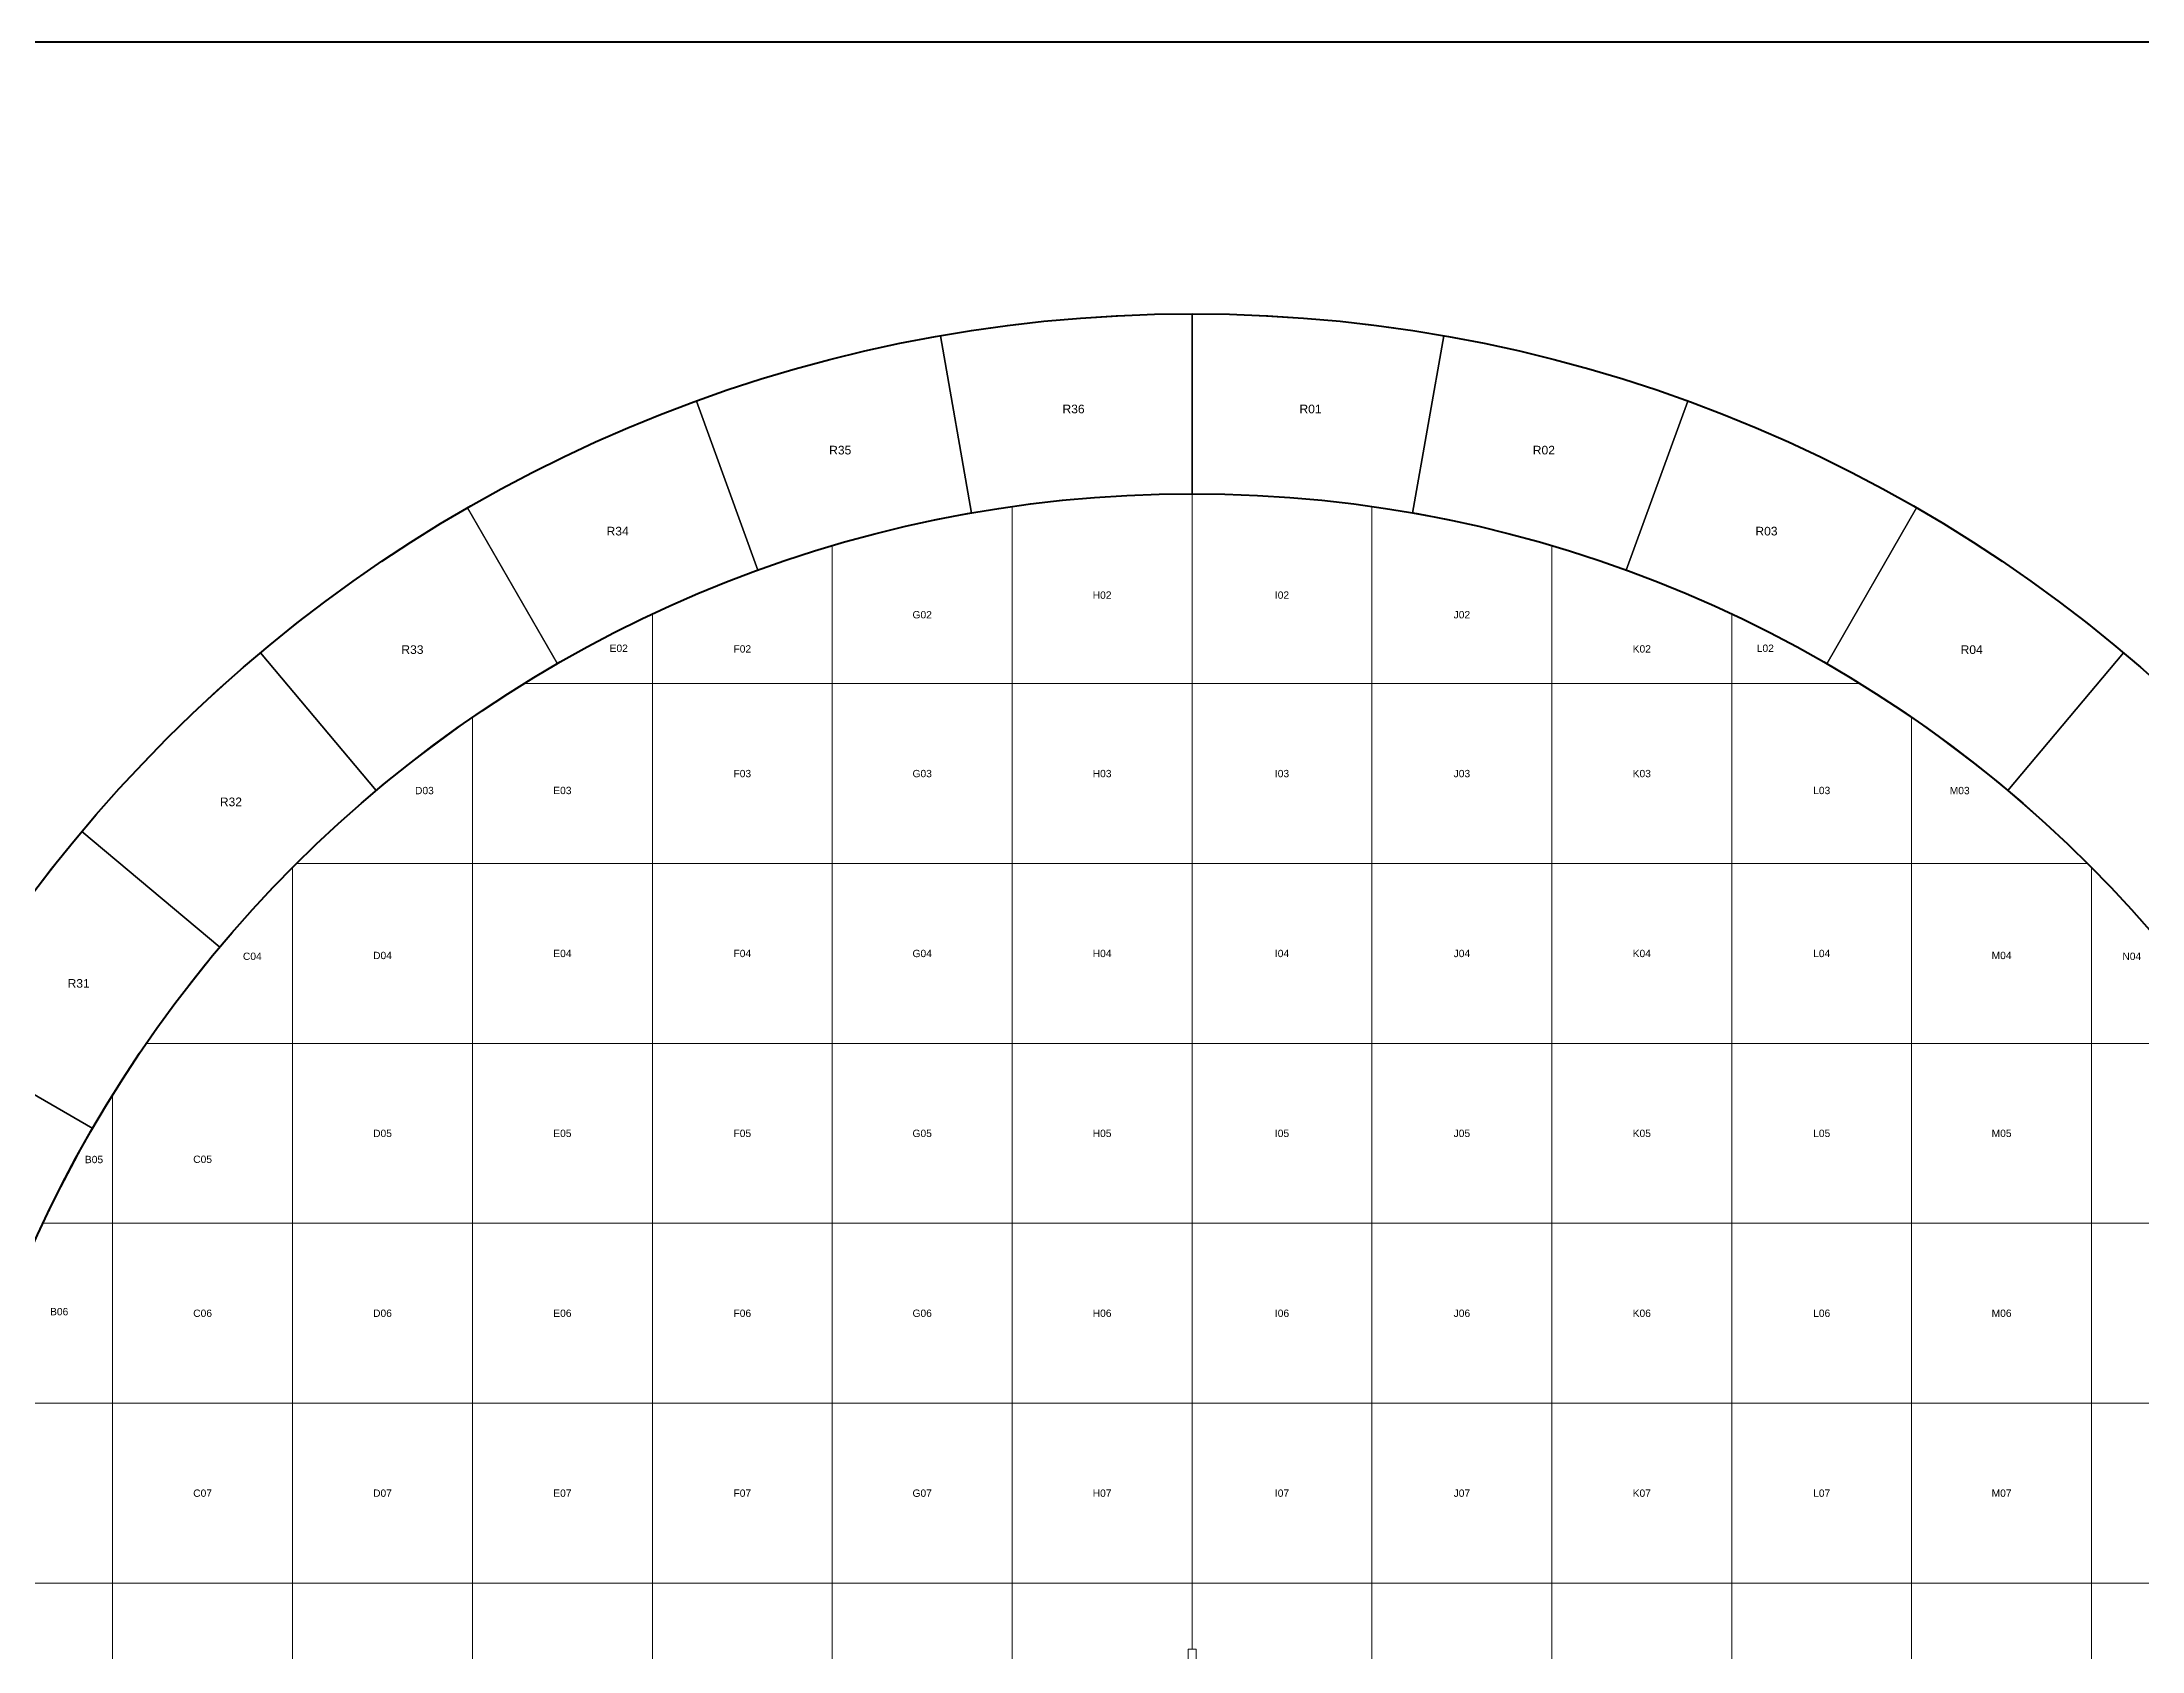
# Model space of a CAD drawing. Header units: millimetres. Extents: x 10 to 839, y 10 to 584.
# Drawn here: x 288.2 to 638.4, y 315.7 to 584 of the extents above; entities that cross this region are included whole.
import ezdxf
from ezdxf.enums import TextEntityAlignment as Align

# ---------------------------------------------------------------- set-up
doc = ezdxf.new("R2010")
doc.units = ezdxf.units.MM
doc.layers.add('C1d1b19', color=7, linetype='Continuous', true_color=0x1d1b19)
doc.layers.add('C5a554d', color=7, linetype='Continuous', true_color=0x5a554d)
doc.styles.add('AR', font='arial.ttf')

msp = doc.modelspace()

# ---------------------------------------------------------------- linework, layer by layer
at = {"layer": 'C1d1b19', "lineweight": 70}
msp.add_lwpolyline([(10, 584), (831, 584), (831, 10), (10, 10)], close=True, dxfattribs=at)
at = {"layer": 'C1d1b19', "lineweight": 30}
for points in [[(443.24, 505.45), (446.89, 506.06), (450.54, 506.61), (454.2, 507.09), (457.87, 507.51), (461.55, 507.86), (465.23, 508.15), (468.92, 508.38), (472.61, 508.54), (476.31, 508.63), (480, 508.67), (480, 538.67), (475.78, 538.63), (471.57, 538.52), (467.35, 538.34), (463.14, 538.08), (458.94, 537.75), (454.74, 537.34), (450.55, 536.87), (446.37, 536.31), (442.2, 535.69), (438.04, 535), (443.24, 505.45)], [(480, 508.67), (483.69, 508.63), (487.39, 508.54), (491.08, 508.38), (494.77, 508.15), (498.45, 507.86), (502.13, 507.51), (505.8, 507.09), (509.46, 506.61), (513.11, 506.06), (516.76, 505.45), (521.96, 535), (517.8, 535.69), (513.63, 536.31), (509.45, 536.87), (505.26, 537.34), (501.06, 537.75), (496.86, 538.08), (492.65, 538.34), (488.43, 538.52), (484.22, 538.63), (480, 538.67), (480, 508.67)], [(407.61, 495.9), (411.09, 497.13), (414.59, 498.31), (418.11, 499.42), (421.66, 500.47), (425.22, 501.45), (428.79, 502.38), (432.39, 503.24), (435.99, 504.04), (439.61, 504.78), (443.24, 505.45), (438.04, 535), (433.89, 534.23), (429.75, 533.39), (425.64, 532.47), (421.54, 531.49), (417.45, 530.43), (413.39, 529.3), (409.34, 528.11), (405.32, 526.84), (401.32, 525.5), (397.35, 524.09), (407.61, 495.9)], [(516.76, 505.45), (520.39, 504.78), (524.01, 504.04), (527.61, 503.24), (531.21, 502.38), (534.78, 501.45), (538.34, 500.47), (541.89, 499.42), (545.41, 498.31), (548.91, 497.13), (552.39, 495.9), (562.65, 524.09), (558.68, 525.5), (554.68, 526.84), (550.66, 528.11), (546.61, 529.3), (542.55, 530.43), (538.46, 531.49), (534.36, 532.47), (530.25, 533.39), (526.11, 534.23), (521.96, 535), (516.76, 505.45)], [(374.17, 480.31), (377.38, 482.13), (380.63, 483.89), (383.91, 485.6), (387.21, 487.24), (390.55, 488.84), (393.91, 490.37), (397.3, 491.84), (400.71, 493.25), (404.15, 494.61), (407.61, 495.9), (397.35, 524.09), (393.39, 522.62), (389.47, 521.07), (385.57, 519.46), (381.71, 517.77), (377.87, 516.02), (374.06, 514.21), (370.29, 512.33), (366.54, 510.38), (362.84, 508.37), (359.17, 506.29), (374.17, 480.31)], [(552.39, 495.9), (555.85, 494.61), (559.29, 493.25), (562.7, 491.84), (566.09, 490.37), (569.45, 488.84), (572.79, 487.24), (576.09, 485.6), (579.37, 483.89), (582.62, 482.13), (585.83, 480.31), (600.83, 506.29), (597.16, 508.37), (593.46, 510.38), (589.71, 512.33), (585.94, 514.21), (582.13, 516.02), (578.29, 517.77), (574.43, 519.46), (570.53, 521.07), (566.61, 522.62), (562.65, 524.09), (552.39, 495.9)], [(343.94, 459.15), (346.79, 461.5), (349.68, 463.8), (352.62, 466.04), (355.59, 468.24), (358.59, 470.39), (361.64, 472.48), (364.72, 474.52), (367.83, 476.5), (370.98, 478.43), (374.17, 480.31), (359.17, 506.29), (355.53, 504.15), (351.94, 501.94), (348.38, 499.68), (344.86, 497.35), (341.39, 494.96), (337.95, 492.51), (334.56, 490), (331.22, 487.44), (327.91, 484.81), (324.66, 482.13), (343.94, 459.15)], [(585.83, 480.31), (589.02, 478.43), (592.17, 476.5), (595.28, 474.52), (598.36, 472.48), (601.41, 470.39), (604.41, 468.24), (607.38, 466.04), (610.32, 463.8), (613.21, 461.5), (616.06, 459.15), (635.34, 482.13), (632.09, 484.81), (628.78, 487.44), (625.44, 490), (622.05, 492.51), (618.61, 494.96), (615.14, 497.35), (611.62, 499.68), (608.06, 501.94), (604.47, 504.15), (600.83, 506.29), (585.83, 480.31)], [(317.85, 433.06), (320.25, 435.87), (322.7, 438.63), (325.2, 441.36), (327.74, 444.04), (330.33, 446.67), (332.96, 449.26), (335.64, 451.8), (338.37, 454.3), (341.13, 456.75), (343.94, 459.15), (324.66, 482.13), (321.45, 479.39), (318.29, 476.59), (315.18, 473.74), (312.12, 470.84), (309.12, 467.88), (306.16, 464.88), (303.26, 461.82), (300.41, 458.71), (297.61, 455.55), (294.87, 452.34), (317.85, 433.06)], [(616.06, 459.15), (618.87, 456.75), (621.63, 454.3), (624.36, 451.8), (627.04, 449.26), (629.67, 446.67), (632.26, 444.04), (634.8, 441.36), (637.3, 438.63), (639.75, 435.87), (642.15, 433.06), (665.13, 452.34), (662.39, 455.55), (659.59, 458.71), (656.74, 461.82), (653.84, 464.88), (650.88, 467.88), (647.88, 470.84), (644.82, 473.74), (641.71, 476.59), (638.55, 479.39), (635.34, 482.13), (616.06, 459.15)], [(296.69, 402.83), (298.57, 406.02), (300.5, 409.17), (302.48, 412.28), (304.52, 415.36), (306.61, 418.41), (308.76, 421.41), (310.96, 424.38), (313.2, 427.32), (315.5, 430.21), (317.85, 433.06), (294.87, 452.34), (292.19, 449.09), (289.56, 445.78), (287, 442.44), (284.49, 439.05), (282.04, 435.61), (279.65, 432.14), (277.32, 428.62), (275.06, 425.06), (272.85, 421.47), (270.71, 417.83), (296.69, 402.83)], [(281.1, 369.39), (282.39, 372.85), (283.75, 376.29), (285.16, 379.7), (286.63, 383.09), (288.16, 386.45), (289.76, 389.79), (291.4, 393.09), (293.11, 396.37), (294.87, 399.62), (296.69, 402.83), (270.71, 417.83), (268.63, 414.16), (266.62, 410.46), (264.67, 406.71), (262.79, 402.94), (260.98, 399.13), (259.23, 395.29), (257.54, 391.43), (255.93, 387.53), (254.38, 383.61), (252.91, 379.65), (281.1, 369.39)]]:
    msp.add_lwpolyline(points, close=True, dxfattribs=at)
at = {"layer": 'C1d1b19', "lineweight": 60}
for radius in [241.67, 211.67]:
    msp.add_circle((480, 297), radius, dxfattribs=at)
at = {"layer": 'C5a554d', "lineweight": 20}
for points in [[(450, 477), (450, 506.53), (450.23, 506.56), (450.87, 506.65), (451.51, 506.74), (452.16, 506.83), (452.8, 506.91), (453.45, 506.99), (453.49, 507), (454.09, 507.07), (454.73, 507.15), (455.38, 507.23), (456.02, 507.3), (456.67, 507.38), (457.32, 507.45), (457.96, 507.52), (458.61, 507.58), (459.25, 507.65), (459.9, 507.71), (460.55, 507.77), (461.19, 507.83), (461.84, 507.89), (462.49, 507.94), (463.13, 507.99), (463.78, 508.04), (464.43, 508.09), (465.08, 508.14), (465.72, 508.18), (466.37, 508.23), (467.02, 508.27), (467.67, 508.31), (468.32, 508.34), (468.97, 508.38), (469.61, 508.41), (470.26, 508.44), (470.91, 508.47), (471.56, 508.5), (472.21, 508.52), (472.86, 508.55), (473.51, 508.57), (474.16, 508.59), (474.81, 508.6), (475.45, 508.62), (476.1, 508.63), (476.75, 508.64), (477.4, 508.65), (478.05, 508.66), (478.7, 508.66), (479.35, 508.67), (480, 508.67), (480, 507), (480, 477), (450, 477)], [(480, 507), (480, 508.67), (480.65, 508.67), (481.3, 508.66), (481.95, 508.66), (482.6, 508.65), (483.25, 508.64), (483.9, 508.63), (484.55, 508.62), (485.19, 508.6), (485.84, 508.59), (486.49, 508.57), (487.14, 508.55), (487.79, 508.52), (488.44, 508.5), (489.09, 508.47), (489.74, 508.44), (490.39, 508.41), (491.03, 508.38), (491.68, 508.34), (492.33, 508.31), (492.98, 508.27), (493.63, 508.23), (494.28, 508.18), (494.92, 508.14), (495.57, 508.09), (496.22, 508.04), (496.87, 507.99), (497.51, 507.94), (498.16, 507.89), (498.81, 507.83), (499.45, 507.77), (500.1, 507.71), (500.75, 507.65), (501.39, 507.58), (502.04, 507.52), (502.68, 507.45), (503.33, 507.38), (503.98, 507.3), (504.62, 507.23), (505.27, 507.15), (505.91, 507.07), (506.51, 507), (506.55, 506.99), (507.2, 506.91), (507.84, 506.83), (508.49, 506.74), (509.13, 506.65), (509.77, 506.56), (510, 506.53), (510, 477), (480, 477), (480, 507)], [(420, 477), (420, 499.98), (420.42, 500.11), (421.05, 500.29), (421.67, 500.47), (422.3, 500.65), (422.92, 500.83), (423.55, 501), (424.17, 501.17), (424.8, 501.34), (425.43, 501.51), (426.05, 501.68), (426.68, 501.84), (427.31, 502), (427.94, 502.16), (428.57, 502.32), (429.2, 502.48), (429.83, 502.63), (430.46, 502.79), (431.09, 502.94), (431.72, 503.09), (432.36, 503.24), (432.99, 503.38), (433.62, 503.52), (434.26, 503.66), (434.89, 503.8), (435.53, 503.94), (436.16, 504.08), (436.8, 504.21), (437.43, 504.34), (438.07, 504.47), (438.71, 504.6), (439.34, 504.73), (439.98, 504.85), (440.62, 504.97), (441.26, 505.09), (441.9, 505.21), (442.53, 505.32), (443.17, 505.44), (443.81, 505.55), (444.45, 505.66), (445.09, 505.77), (445.73, 505.87), (446.38, 505.98), (447.02, 506.08), (447.66, 506.18), (448.3, 506.28), (448.94, 506.38), (449.58, 506.47), (450, 506.53), (450, 477), (420, 477)], [(510, 477), (510, 506.53), (510.42, 506.47), (511.06, 506.38), (511.7, 506.28), (512.34, 506.18), (512.98, 506.08), (513.62, 505.98), (514.27, 505.87), (514.91, 505.77), (515.55, 505.66), (516.19, 505.55), (516.83, 505.44), (517.47, 505.32), (518.1, 505.21), (518.74, 505.09), (519.38, 504.97), (520.02, 504.85), (520.66, 504.73), (521.29, 504.6), (521.93, 504.47), (522.57, 504.34), (523.2, 504.21), (523.84, 504.08), (524.47, 503.94), (525.11, 503.8), (525.74, 503.66), (526.38, 503.52), (527.01, 503.38), (527.64, 503.24), (528.28, 503.09), (528.91, 502.94), (529.54, 502.79), (530.17, 502.63), (530.8, 502.48), (531.43, 502.32), (532.06, 502.16), (532.69, 502), (533.32, 501.84), (533.95, 501.68), (534.57, 501.51), (535.2, 501.34), (535.83, 501.17), (536.45, 501), (537.08, 500.83), (537.7, 500.65), (538.33, 500.47), (538.95, 500.29), (539.58, 500.11), (540, 499.98), (540, 477), (510, 477)], [(390, 477), (390, 488.58), (390.09, 488.62), (390.68, 488.9), (391.27, 489.17), (391.86, 489.44), (392.45, 489.71), (393.04, 489.98), (393.63, 490.24), (394.22, 490.51), (394.82, 490.77), (395.41, 491.03), (396.01, 491.29), (396.61, 491.55), (397.2, 491.8), (397.8, 492.05), (398.4, 492.31), (399, 492.55), (399.6, 492.8), (400.2, 493.05), (400.8, 493.29), (401.4, 493.53), (402.01, 493.77), (402.61, 494.01), (403.22, 494.25), (403.82, 494.48), (404.43, 494.72), (405.04, 494.95), (405.64, 495.18), (406.25, 495.4), (406.86, 495.63), (407.47, 495.85), (408.08, 496.07), (408.69, 496.29), (409.3, 496.51), (409.92, 496.73), (410.53, 496.94), (411.14, 497.15), (411.76, 497.36), (412.37, 497.57), (412.99, 497.78), (413.6, 497.98), (414.22, 498.19), (414.84, 498.39), (415.46, 498.59), (416.08, 498.78), (416.69, 498.98), (417.31, 499.17), (417.94, 499.36), (418.56, 499.55), (419.18, 499.74), (419.8, 499.93), (420, 499.98), (420, 477), (390, 477)], [(540, 477), (540, 499.98), (540.2, 499.93), (540.82, 499.74), (541.44, 499.55), (542.06, 499.36), (542.69, 499.17), (543.31, 498.98), (543.92, 498.78), (544.54, 498.59), (545.16, 498.39), (545.78, 498.19), (546.4, 497.98), (547.01, 497.78), (547.63, 497.57), (548.24, 497.36), (548.86, 497.15), (549.47, 496.94), (550.08, 496.73), (550.7, 496.51), (551.31, 496.29), (551.92, 496.07), (552.53, 495.85), (553.14, 495.63), (553.75, 495.4), (554.36, 495.18), (554.96, 494.95), (555.57, 494.72), (556.18, 494.48), (556.78, 494.25), (557.39, 494.01), (557.99, 493.77), (558.6, 493.53), (559.2, 493.29), (559.8, 493.05), (560.4, 492.8), (561, 492.55), (561.6, 492.31), (562.2, 492.05), (562.8, 491.8), (563.39, 491.55), (563.99, 491.29), (564.59, 491.03), (565.18, 490.77), (565.78, 490.51), (566.37, 490.24), (566.96, 489.98), (567.55, 489.71), (568.14, 489.44), (568.73, 489.17), (569.32, 488.9), (569.91, 488.62), (570, 488.58), (570, 477), (540, 477)], [(368.63, 477), (368.96, 477.2), (369.52, 477.54), (370.07, 477.88), (370.63, 478.22), (371.18, 478.55), (371.74, 478.89), (372.3, 479.22), (372.86, 479.55), (373.42, 479.87), (373.98, 480.2), (374.54, 480.52), (375.11, 480.85), (375.67, 481.17), (376.24, 481.49), (376.8, 481.81), (377.37, 482.12), (377.94, 482.43), (378.51, 482.75), (379.08, 483.06), (379.65, 483.37), (380.22, 483.67), (380.79, 483.98), (381.37, 484.28), (381.94, 484.58), (382.52, 484.88), (383.1, 485.18), (383.67, 485.48), (384.25, 485.77), (384.83, 486.07), (385.41, 486.36), (385.99, 486.65), (386.58, 486.93), (387.16, 487.22), (387.74, 487.5), (388.33, 487.79), (388.91, 488.07), (389.5, 488.34), (390, 488.58), (390, 477), (368.63, 477)], [(570, 488.58), (570.5, 488.34), (571.09, 488.07), (571.67, 487.79), (572.26, 487.5), (572.84, 487.22), (573.42, 486.93), (574.01, 486.65), (574.59, 486.36), (575.17, 486.07), (575.75, 485.77), (576.33, 485.48), (576.9, 485.18), (577.48, 484.88), (578.06, 484.58), (578.63, 484.28), (579.21, 483.98), (579.78, 483.67), (580.35, 483.37), (580.92, 483.06), (581.49, 482.75), (582.06, 482.43), (582.63, 482.12), (583.2, 481.81), (583.76, 481.49), (584.33, 481.17), (584.89, 480.85), (585.46, 480.52), (586.02, 480.2), (586.58, 479.87), (587.14, 479.55), (587.7, 479.22), (588.26, 478.89), (588.82, 478.55), (589.37, 478.22), (589.93, 477.88), (590.48, 477.54), (591.04, 477.2), (591.37, 477), (570, 477), (570, 488.58)], [(390, 447), (360, 447), (360, 471.36), (360.25, 471.54), (360.79, 471.9), (361.33, 472.27), (361.86, 472.63), (362.4, 472.99), (362.94, 473.35), (363.49, 473.71), (364.03, 474.07), (364.57, 474.42), (365.12, 474.78), (365.66, 475.13), (366.21, 475.48), (366.76, 475.83), (367.31, 476.17), (367.86, 476.52), (368.41, 476.86), (368.63, 477), (390, 477), (390, 447)], [(390, 477), (420, 477), (420, 447), (390, 447), (390, 477)], [(420, 477), (450, 477), (450, 447), (420, 447), (420, 477)], [(450, 477), (480, 477), (480, 447), (450, 447), (450, 477)], [(480, 477), (510, 477), (510, 447), (480, 447), (480, 477)], [(510, 477), (540, 477), (540, 447), (510, 447), (510, 477)], [(540, 477), (570, 477), (570, 447), (540, 447), (540, 477)], [(570, 447), (570, 477), (591.37, 477), (591.59, 476.86), (592.14, 476.52), (592.69, 476.17), (593.24, 475.83), (593.79, 475.48), (594.34, 475.13), (594.88, 474.78), (595.43, 474.42), (595.97, 474.07), (596.51, 473.71), (597.06, 473.35), (597.6, 472.99), (598.14, 472.63), (598.67, 472.27), (599.21, 471.9), (599.75, 471.54), (600, 471.36), (600, 447), (570, 447)], [(330.66, 447), (330.79, 447.13), (331.25, 447.59), (331.71, 448.04), (332.18, 448.5), (332.64, 448.95), (333.11, 449.4), (333.58, 449.85), (334.05, 450.3), (334.52, 450.75), (334.99, 451.19), (335.46, 451.64), (335.94, 452.08), (336.42, 452.52), (336.89, 452.96), (337.37, 453.4), (337.85, 453.83), (338.34, 454.27), (338.82, 454.7), (339.3, 455.14), (339.79, 455.57), (340.28, 456), (340.76, 456.42), (341.25, 456.85), (341.75, 457.28), (342.24, 457.7), (342.73, 458.12), (343.23, 458.54), (343.72, 458.96), (344.22, 459.38), (344.72, 459.79), (345.22, 460.21), (345.72, 460.62), (346.22, 461.03), (346.73, 461.44), (347.23, 461.85), (347.74, 462.26), (348.25, 462.66), (348.75, 463.06), (349.26, 463.47), (349.78, 463.87), (350.29, 464.27), (350.8, 464.66), (351.32, 465.06), (351.83, 465.45), (352.35, 465.84), (352.87, 466.24), (353.39, 466.62), (353.91, 467.01), (354.43, 467.4), (354.96, 467.78), (355.48, 468.17), (356.01, 468.55), (356.53, 468.93), (357.06, 469.3), (357.59, 469.68), (358.12, 470.06), (358.65, 470.43), (359.18, 470.8), (359.72, 471.17), (360, 471.36), (360, 447), (330.66, 447)], [(600, 471.36), (600.28, 471.17), (600.82, 470.8), (601.35, 470.43), (601.88, 470.06), (602.41, 469.68), (602.94, 469.3), (603.47, 468.93), (603.99, 468.55), (604.52, 468.17), (605.04, 467.78), (605.57, 467.4), (606.09, 467.01), (606.61, 466.62), (607.13, 466.24), (607.65, 465.84), (608.17, 465.45), (608.68, 465.06), (609.2, 464.66), (609.71, 464.27), (610.22, 463.87), (610.74, 463.47), (611.25, 463.06), (611.75, 462.66), (612.26, 462.26), (612.77, 461.85), (613.27, 461.44), (613.78, 461.03), (614.28, 460.62), (614.78, 460.21), (615.28, 459.79), (615.78, 459.38), (616.28, 458.96), (616.77, 458.54), (617.27, 458.12), (617.76, 457.7), (618.25, 457.28), (618.75, 456.85), (619.24, 456.42), (619.72, 456), (620.21, 455.57), (620.7, 455.14), (621.18, 454.7), (621.66, 454.27), (622.15, 453.83), (622.63, 453.4), (623.11, 452.96), (623.58, 452.52), (624.06, 452.08), (624.54, 451.64), (625.01, 451.19), (625.48, 450.75), (625.95, 450.3), (626.42, 449.85), (626.89, 449.4), (627.36, 448.95), (627.82, 448.5), (628.29, 448.04), (628.75, 447.59), (629.21, 447.13), (629.34, 447), (600, 447), (600, 471.36)], [(305.64, 417), (305.83, 417.28), (306.2, 417.82), (306.57, 418.35), (306.94, 418.88), (307.32, 419.41), (307.7, 419.94), (308.07, 420.47), (308.45, 420.99), (308.83, 421.52), (309.22, 422.04), (309.6, 422.57), (309.99, 423.09), (310.38, 423.61), (310.76, 424.13), (311.16, 424.65), (311.55, 425.17), (311.94, 425.68), (312.34, 426.2), (312.73, 426.71), (313.13, 427.22), (313.53, 427.74), (313.94, 428.25), (314.34, 428.75), (314.74, 429.26), (315.15, 429.77), (315.56, 430.27), (315.97, 430.78), (316.38, 431.28), (316.79, 431.78), (317.21, 432.28), (317.62, 432.78), (318.04, 433.28), (318.46, 433.77), (318.88, 434.27), (319.3, 434.76), (319.72, 435.25), (320.15, 435.75), (320.58, 436.24), (321, 436.72), (321.43, 437.21), (321.86, 437.7), (322.3, 438.18), (322.73, 438.66), (323.17, 439.15), (323.6, 439.63), (324.04, 440.11), (324.48, 440.58), (324.92, 441.06), (325.36, 441.54), (325.81, 442.01), (326.25, 442.48), (326.7, 442.95), (327.15, 443.42), (327.6, 443.89), (328.05, 444.36), (328.5, 444.82), (328.96, 445.29), (329.41, 445.75), (329.87, 446.21), (330, 446.34), (330, 417), (305.64, 417)], [(360, 417), (330, 417), (330, 446.34), (330.33, 446.67), (330.66, 447), (360, 447), (360, 417)], [(360, 447), (390, 447), (390, 417), (360, 417), (360, 447)], [(390, 447), (420, 447), (420, 417), (390, 417), (390, 447)], [(420, 447), (450, 447), (450, 417), (420, 417), (420, 447)], [(450, 447), (480, 447), (480, 417), (450, 417), (450, 447)], [(480, 447), (510, 447), (510, 417), (480, 417), (480, 447)], [(510, 447), (540, 447), (540, 417), (510, 417), (510, 447)], [(540, 447), (570, 447), (570, 417), (540, 417), (540, 447)], [(570, 447), (600, 447), (600, 417), (570, 417), (570, 447)], [(600, 417), (600, 447), (629.34, 447), (629.67, 446.67), (630, 446.34), (630, 417), (600, 417)], [(330, 387), (300, 387), (300, 408.37), (300.14, 408.59), (300.48, 409.14), (300.83, 409.69), (301.17, 410.24), (301.52, 410.79), (301.87, 411.34), (302.22, 411.88), (302.58, 412.43), (302.93, 412.97), (303.29, 413.51), (303.65, 414.06), (304.01, 414.6), (304.37, 415.14), (304.73, 415.67), (305.1, 416.21), (305.46, 416.75), (305.64, 417), (330, 417), (330, 387)], [(330, 417), (360, 417), (360, 387), (330, 387), (330, 417)], [(360, 417), (390, 417), (390, 387), (360, 387), (360, 417)], [(390, 417), (420, 417), (420, 387), (390, 387), (390, 417)], [(420, 417), (450, 417), (450, 387), (420, 387), (420, 417)], [(450, 417), (480, 417), (480, 387), (450, 387), (450, 417)], [(480, 417), (510, 417), (510, 387), (480, 387), (480, 417)], [(510, 417), (540, 417), (540, 387), (510, 387), (510, 417)], [(540, 417), (570, 417), (570, 387), (540, 387), (540, 417)], [(570, 417), (600, 417), (600, 387), (570, 387), (570, 417)], [(600, 417), (630, 417), (630, 387), (600, 387), (600, 417)], [(630, 387), (630, 417), (654.36, 417), (654.54, 416.75), (654.9, 416.21), (655.27, 415.67), (655.63, 415.14), (655.99, 414.6), (656.35, 414.06), (656.71, 413.51), (657.07, 412.97), (657.42, 412.43), (657.78, 411.88), (658.13, 411.34), (658.48, 410.79), (658.83, 410.24), (659.17, 409.69), (659.52, 409.14), (659.86, 408.59), (660, 408.37), (660, 387), (630, 387)], [(288.42, 387), (288.66, 387.5), (288.93, 388.09), (289.21, 388.67), (289.5, 389.26), (289.78, 389.84), (290.07, 390.42), (290.35, 391.01), (290.64, 391.59), (290.93, 392.17), (291.23, 392.75), (291.52, 393.33), (291.82, 393.9), (292.12, 394.48), (292.42, 395.06), (292.72, 395.63), (293.02, 396.21), (293.33, 396.78), (293.63, 397.35), (293.94, 397.92), (294.25, 398.49), (294.57, 399.06), (294.88, 399.63), (295.19, 400.2), (295.51, 400.76), (295.83, 401.33), (296.15, 401.89), (296.48, 402.46), (296.8, 403.02), (297.13, 403.58), (297.45, 404.14), (297.78, 404.7), (298.11, 405.26), (298.45, 405.82), (298.78, 406.37), (299.12, 406.93), (299.46, 407.48), (299.8, 408.04), (300, 408.37), (300, 387), (288.42, 387)], [(300, 387), (330, 387), (330, 357), (300, 357), (300, 387)], [(330, 387), (360, 387), (360, 357), (330, 357), (330, 387)], [(360, 387), (390, 387), (390, 357), (360, 357), (360, 387)], [(390, 387), (420, 387), (420, 357), (390, 357), (390, 387)], [(420, 387), (450, 387), (450, 357), (420, 357), (420, 387)], [(450, 387), (480, 387), (480, 357), (450, 357), (450, 387)], [(480, 387), (510, 387), (510, 357), (480, 357), (480, 387)], [(510, 387), (540, 387), (540, 357), (510, 357), (510, 387)], [(540, 387), (570, 387), (570, 357), (540, 357), (540, 387)], [(570, 387), (600, 387), (600, 357), (570, 357), (570, 387)], [(600, 387), (630, 387), (630, 357), (600, 357), (600, 387)], [(630, 387), (660, 387), (660, 357), (630, 357), (630, 387)], [(300, 357), (330, 357), (330, 327), (300, 327), (300, 357)], [(330, 357), (360, 357), (360, 327), (330, 327), (330, 357)], [(360, 357), (390, 357), (390, 327), (360, 327), (360, 357)], [(390, 357), (420, 357), (420, 327), (390, 327), (390, 357)], [(420, 357), (450, 357), (450, 327), (420, 327), (420, 357)], [(450, 357), (480, 357), (480, 327), (450, 327), (450, 357)], [(480, 357), (510, 357), (510, 327), (480, 327), (480, 357)], [(510, 357), (540, 357), (540, 327), (510, 327), (510, 357)], [(540, 357), (570, 357), (570, 327), (540, 327), (540, 357)], [(570, 357), (600, 357), (600, 327), (570, 327), (570, 357)], [(600, 357), (630, 357), (630, 327), (600, 327), (600, 357)], [(630, 357), (660, 357), (660, 327), (630, 327), (630, 357)], [(300, 327), (330, 327), (330, 297), (300, 297), (300, 327)], [(330, 327), (360, 327), (360, 297), (330, 297), (330, 327)], [(360, 327), (390, 327), (390, 297), (360, 297), (360, 327)], [(390, 327), (420, 327), (420, 297), (390, 297), (390, 327)], [(420, 327), (450, 327), (450, 297), (420, 297), (420, 327)], [(450, 327), (480, 327), (480, 316), (479.33, 316), (479.33, 297), (450, 297), (450, 327)], [(480, 327), (510, 327), (510, 297), (480.67, 297), (480.67, 316), (480, 316), (480, 327)], [(510, 327), (540, 327), (540, 297), (510, 297), (510, 327)], [(540, 327), (570, 327), (570, 297), (540, 297), (540, 327)], [(570, 327), (600, 327), (600, 297), (570, 297), (570, 327)], [(600, 327), (630, 327), (630, 297), (600, 297), (600, 327)], [(630, 327), (660, 327), (660, 297), (630, 297), (630, 327)]]:
    msp.add_lwpolyline(points, close=True, dxfattribs=at)
for points in [[(654.36, 417), (630, 417), (630, 446.34), (630, 446.34), (630.13, 446.21), (630.59, 445.75), (631.04, 445.29), (631.5, 444.82), (631.95, 444.36), (632.4, 443.89), (632.85, 443.42), (633.3, 442.95), (633.75, 442.48), (634.19, 442.01), (634.64, 441.54), (635.08, 441.06), (635.52, 440.58), (635.96, 440.11), (636.4, 439.63), (636.83, 439.15), (637.27, 438.66), (637.7, 438.18), (638.14, 437.7), (638.57, 437.21)], [(288.1, 386.32), (288.38, 386.91), (288.42, 387), (300, 387), (300, 357), (300, 357), (277.02, 357)], [(277.02, 357), (300, 357), (300, 327), (300, 327), (270.47, 327)], [(270.47, 327), (300, 327), (300, 297), (270, 297)]]:
    msp.add_lwpolyline(points, dxfattribs=at)

# ---------------------------------------------------------------- texts
at = {"layer": 'C1d1b19', "style": 'AR'}
for s, p in [('R36', (460.24, 522.8)), ('R01', (499.76, 522.8)), ('R35', (421.33, 515.94)), ('R02', (538.67, 515.94)), ('R34', (384.21, 502.43)), ('R03', (575.79, 502.43)), ('R33', (349.99, 482.67)), ('R04', (610.01, 482.67)), ('R32', (319.72, 457.28)), ('R31', (294.33, 427.01))]:
    msp.add_text(s, height=1.44, dxfattribs=at).set_placement(p, align=Align.MIDDLE_CENTER)
at = {"layer": 'C5a554d', "style": 'AR'}
for s, p in [('H02', (465, 491.76)), ('I02', (495, 491.76)), ('G02', (435, 488.49)), ('J02', (525, 488.49)), ('E02', (384.4, 482.9)), ('F02', (405, 482.79)), ('K02', (555, 482.79)), ('L02', (575.6, 482.9)), ('F03', (405, 462)), ('G03', (435, 462)), ('H03', (465, 462)), ('I03', (495, 462)), ('J03', (525, 462)), ('K03', (555, 462)), ('D03', (351.99, 459.17)), ('E03', (375, 459.18)), ('L03', (585, 459.18)), ('M03', (608.01, 459.17)), ('C04', (323.29, 431.53)), ('D04', (345, 431.67)), ('E04', (375, 432)), ('F04', (405, 432)), ('G04', (435, 432)), ('H04', (465, 432)), ('I04', (495, 432)), ('J04', (525, 432)), ('K04', (555, 432)), ('L04', (585, 432)), ('M04', (615, 431.67)), ('N04', (636.71, 431.53)), ('D05', (345, 402)), ('E05', (375, 402)), ('F05', (405, 402)), ('G05', (435, 402)), ('H05', (465, 402)), ('I05', (495, 402)), ('J05', (525, 402)), ('K05', (555, 402)), ('L05', (585, 402)), ('M05', (615, 402)), ('B05', (296.89, 397.64)), ('C05', (315, 397.68)), ('B06', (291.08, 372.27)), ('C06', (315, 372)), ('D06', (345, 372)), ('E06', (375, 372)), ('F06', (405, 372)), ('G06', (435, 372)), ('H06', (465, 372)), ('I06', (495, 372)), ('J06', (525, 372)), ('K06', (555, 372)), ('L06', (585, 372)), ('M06', (615, 372)), ('C07', (315, 342)), ('D07', (345, 342)), ('E07', (375, 342)), ('F07', (405, 342)), ('G07', (435, 342)), ('H07', (465, 342)), ('I07', (495, 342)), ('J07', (525, 342)), ('K07', (555, 342)), ('L07', (585, 342)), ('M07', (615, 342))]:
    msp.add_text(s, height=1.224, dxfattribs=at).set_placement(p, align=Align.MIDDLE_CENTER)

doc.saveas('drawing.dxf')
